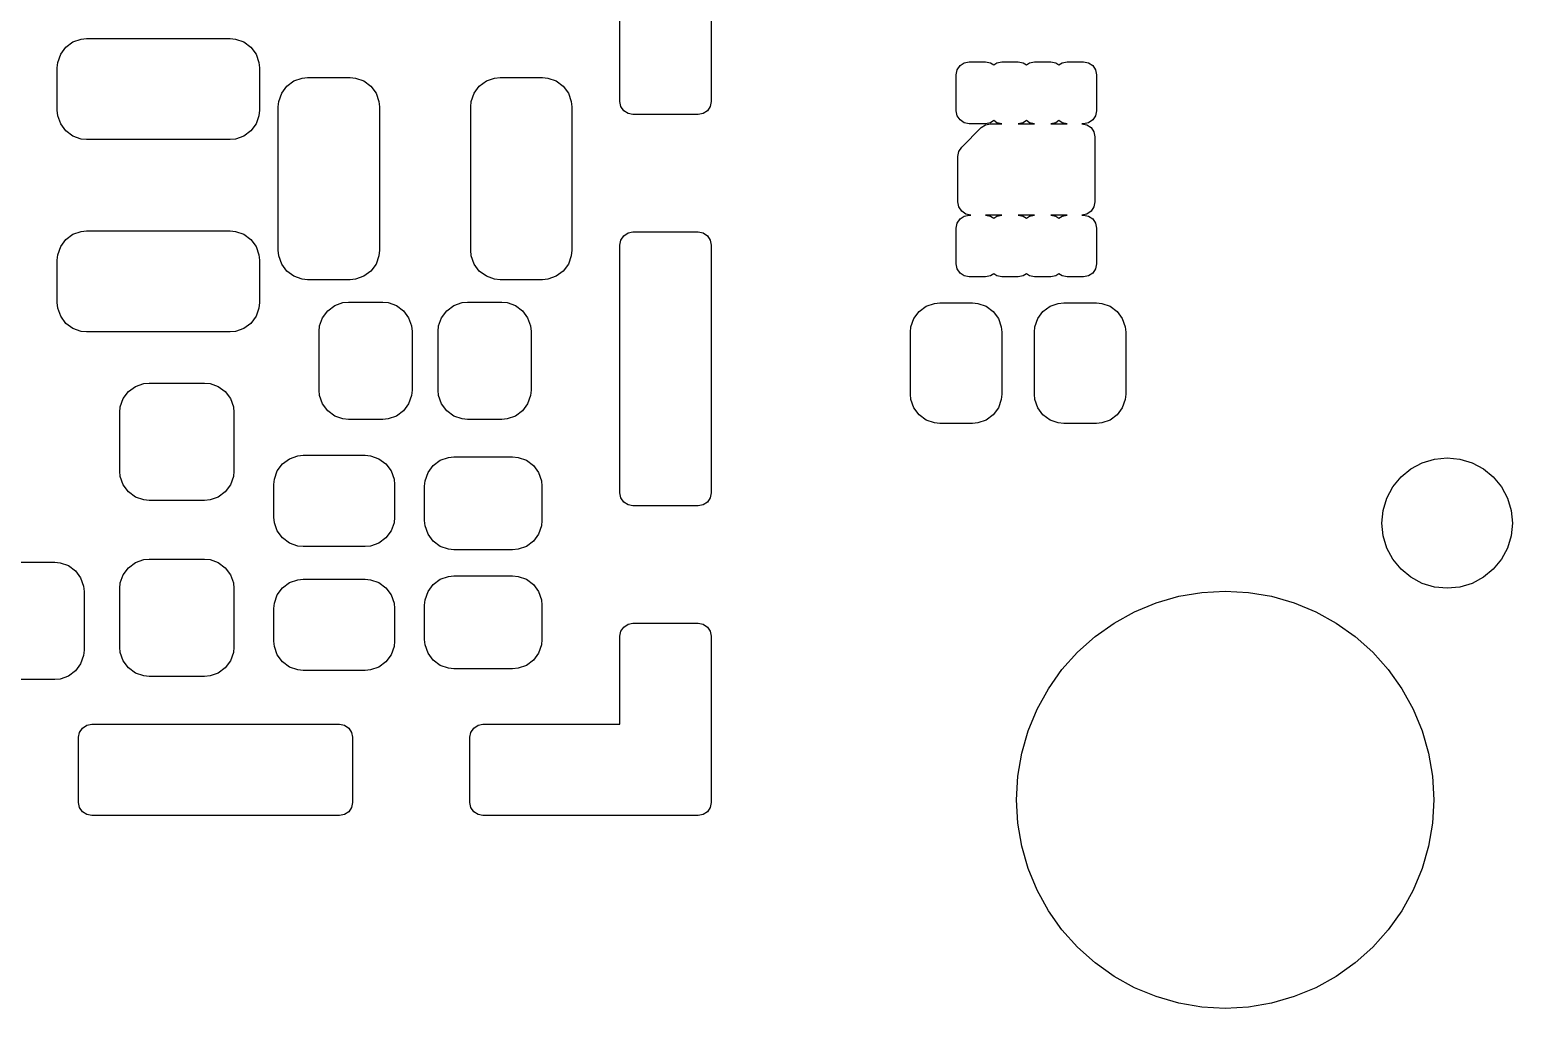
# Model space of a CAD drawing. Extents: x 0.27 to 2.97, y 0.24 to 2.14.
# Drawn here: x 2.078 to 2.973, y 0.274 to 0.865 of the extents above; entities that cross this region are included whole.
import ezdxf

# ---------------------------------------------------------------- set-up
doc = ezdxf.new("R2010")
doc.units = 0
doc.header["$MEASUREMENT"] = 0
doc.layers.add('BLACK', color=7, linetype='CONTINUOUS')

msp = doc.modelspace()

# ---------------------------------------------------------------- linework, layer by layer
at = {"layer": 'BLACK', "linetype": 'CONTINUOUS'}
for p, q in [((2.43465, 0.821512), (2.43465, 0.971118)), ((2.48976, 0.971118), (2.48976, 0.821512)), ((2.10441, 0.85753), (2.1094, 0.859274)), ((2.1094, 0.859274), (2.11269, 0.859583)), ((2.11269, 0.859583), (2.19931, 0.859583)), ((2.19931, 0.859583), (2.2026, 0.859274)), ((2.2026, 0.859274), (2.20759, 0.85753)), ((2.09703, 0.850145), (2.10017, 0.854394)), ((2.10017, 0.854394), (2.10441, 0.85753)), ((2.20759, 0.85753), (2.21183, 0.854394)), ((2.21183, 0.854394), (2.21497, 0.850145)), ((2.09498, 0.841866), (2.09529, 0.84516)), ((2.09498, 0.816276), (2.09498, 0.841866)), ((2.09529, 0.84516), (2.09703, 0.850145)), ((2.21497, 0.850145), (2.21671, 0.84516)), ((2.21671, 0.84516), (2.21702, 0.841866)), ((2.21702, 0.841866), (2.21702, 0.816276)), ((2.63828, 0.840659), (2.63998, 0.843213)), ((2.63998, 0.843213), (2.64254, 0.84492)), ((2.64254, 0.84492), (2.64555, 0.84552)), ((2.64555, 0.84552), (2.65539, 0.84552)), ((2.65539, 0.84552), (2.65841, 0.84492)), ((2.65841, 0.84492), (2.66031, 0.843645)), ((2.66031, 0.843645), (2.66222, 0.84492)), ((2.66222, 0.84492), (2.66524, 0.84552)), ((2.66524, 0.84552), (2.67508, 0.84552)), ((2.67508, 0.84552), (2.67809, 0.84492)), ((2.67809, 0.84492), (2.68, 0.843645)), ((2.68, 0.843645), (2.68191, 0.84492)), ((2.68191, 0.84492), (2.68492, 0.84552)), ((2.68492, 0.84552), (2.69476, 0.84552)), ((2.69476, 0.84552), (2.69778, 0.84492)), ((2.69778, 0.84492), (2.69969, 0.843645)), ((2.69969, 0.843645), (2.70159, 0.84492)), ((2.70159, 0.84492), (2.70461, 0.84552)), ((2.70461, 0.84552), (2.71445, 0.84552)), ((2.71445, 0.84552), (2.71746, 0.84492)), ((2.71746, 0.84492), (2.72002, 0.843213)), ((2.72002, 0.843213), (2.72172, 0.840659)), ((2.23361, 0.830835), (2.23786, 0.833971)), ((2.23786, 0.833971), (2.24284, 0.835715)), ((2.24284, 0.835715), (2.24613, 0.836024)), ((2.24613, 0.836024), (2.27172, 0.836024)), ((2.27172, 0.836024), (2.27502, 0.835715)), ((2.27502, 0.835715), (2.28, 0.833971)), ((2.28, 0.833971), (2.28425, 0.830835)), ((2.34975, 0.830835), (2.354, 0.833971)), ((2.354, 0.833971), (2.35898, 0.835715)), ((2.35898, 0.835715), (2.36228, 0.836024)), ((2.36228, 0.836024), (2.38787, 0.836024)), ((2.38787, 0.836024), (2.39116, 0.835715)), ((2.39116, 0.835715), (2.39614, 0.833971)), ((2.39614, 0.833971), (2.40039, 0.830835)), ((2.63768, 0.837646), (2.63828, 0.840659)), ((2.63768, 0.815992), (2.63768, 0.837646)), ((2.72172, 0.840659), (2.72232, 0.837646)), ((2.72232, 0.837646), (2.72232, 0.815992)), ((2.22873, 0.821601), (2.23047, 0.826585)), ((2.23047, 0.826585), (2.23361, 0.830835)), ((2.28425, 0.830835), (2.28739, 0.826585)), ((2.28739, 0.826585), (2.28913, 0.821601)), ((2.34487, 0.821601), (2.34661, 0.826585)), ((2.34661, 0.826585), (2.34975, 0.830835)), ((2.40039, 0.830835), (2.40353, 0.826585)), ((2.40353, 0.826585), (2.40527, 0.821601)), ((2.09529, 0.812982), (2.09498, 0.816276)), ((2.21702, 0.816276), (2.21671, 0.812982)), ((2.22842, 0.818307), (2.22873, 0.821601)), ((2.22842, 0.731693), (2.22842, 0.818307)), ((2.28913, 0.821601), (2.28944, 0.818307)), ((2.28944, 0.818307), (2.28944, 0.731693)), ((2.34456, 0.818307), (2.34487, 0.821601)), ((2.34456, 0.731693), (2.34456, 0.818307)), ((2.40527, 0.821601), (2.40558, 0.818307)), ((2.40558, 0.818307), (2.40558, 0.731693)), ((2.43525, 0.818499), (2.43465, 0.821512)), ((2.43695, 0.815944), (2.43525, 0.818499)), ((2.43951, 0.814237), (2.43695, 0.815944)), ((2.48746, 0.815944), (2.4849, 0.814237)), ((2.48916, 0.818499), (2.48746, 0.815944)), ((2.48976, 0.821512), (2.48916, 0.818499)), ((2.63828, 0.812979), (2.63768, 0.815992)), ((2.72232, 0.815992), (2.72172, 0.812979)), ((2.09703, 0.807997), (2.09529, 0.812982)), ((2.10017, 0.803748), (2.09703, 0.807997)), ((2.21497, 0.807997), (2.21183, 0.803748)), ((2.21671, 0.812982), (2.21497, 0.807997)), ((2.44252, 0.813638), (2.43951, 0.814237)), ((2.48189, 0.813638), (2.44252, 0.813638)), ((2.4849, 0.814237), (2.48189, 0.813638)), ((2.63998, 0.810424), (2.63828, 0.812979)), ((2.64254, 0.808717), (2.63998, 0.810424)), ((2.64097, 0.794001), (2.65278, 0.805812)), ((2.64555, 0.808118), (2.64254, 0.808717)), ((2.65539, 0.808118), (2.64555, 0.808118)), ((2.65278, 0.805812), (2.65533, 0.807519)), ((2.65533, 0.807519), (2.65835, 0.808118)), ((2.65841, 0.808717), (2.65539, 0.808118)), ((2.65835, 0.808118), (2.66524, 0.808118)), ((2.66031, 0.809992), (2.65841, 0.808717)), ((2.66222, 0.808717), (2.66031, 0.809992)), ((2.66524, 0.808118), (2.66222, 0.808717)), ((2.67809, 0.808717), (2.67508, 0.808118)), ((2.67508, 0.808118), (2.68492, 0.808118)), ((2.68, 0.809992), (2.67809, 0.808717)), ((2.68191, 0.808717), (2.68, 0.809992)), ((2.68492, 0.808118), (2.68191, 0.808717)), ((2.69778, 0.808717), (2.69476, 0.808118)), ((2.69476, 0.808118), (2.70461, 0.808118)), ((2.69969, 0.809992), (2.69778, 0.808717)), ((2.70159, 0.808717), (2.69969, 0.809992)), ((2.70461, 0.808118), (2.70159, 0.808717)), ((2.71445, 0.808118), (2.71346, 0.808118)), ((2.71346, 0.808118), (2.71648, 0.807519)), ((2.71746, 0.808717), (2.71445, 0.808118)), ((2.71648, 0.807519), (2.71903, 0.805812)), ((2.72002, 0.810424), (2.71746, 0.808717)), ((2.71903, 0.805812), (2.72074, 0.803257)), ((2.72172, 0.812979), (2.72002, 0.810424)), ((2.10441, 0.800612), (2.10017, 0.803748)), ((2.1094, 0.798868), (2.10441, 0.800612)), ((2.11269, 0.798559), (2.1094, 0.798868)), ((2.19931, 0.798559), (2.11269, 0.798559)), ((2.2026, 0.798868), (2.19931, 0.798559)), ((2.20759, 0.800612), (2.2026, 0.798868)), ((2.21183, 0.803748), (2.20759, 0.800612)), ((2.72074, 0.803257), (2.72134, 0.800244)), ((2.72134, 0.800244), (2.72134, 0.760874)), ((2.63866, 0.788433), (2.63926, 0.791446)), ((2.63866, 0.760874), (2.63866, 0.788433)), ((2.63926, 0.791446), (2.64097, 0.794001)), ((2.63926, 0.757861), (2.63866, 0.760874)), ((2.72134, 0.760874), (2.72074, 0.757861)), ((2.64097, 0.755306), (2.63926, 0.757861)), ((2.63998, 0.750694), (2.64254, 0.752401)), ((2.64352, 0.753599), (2.64097, 0.755306)), ((2.64254, 0.752401), (2.64555, 0.753)), ((2.64654, 0.753), (2.64352, 0.753599)), ((2.64555, 0.753), (2.64654, 0.753)), ((2.66524, 0.753), (2.65539, 0.753)), ((2.65539, 0.753), (2.65841, 0.752401)), ((2.65841, 0.752401), (2.66031, 0.751126)), ((2.66031, 0.751126), (2.66222, 0.752401)), ((2.66222, 0.752401), (2.66524, 0.753)), ((2.68492, 0.753), (2.67508, 0.753)), ((2.67508, 0.753), (2.67809, 0.752401)), ((2.67809, 0.752401), (2.68, 0.751126)), ((2.68, 0.751126), (2.68191, 0.752401)), ((2.68191, 0.752401), (2.68492, 0.753)), ((2.70461, 0.753), (2.69476, 0.753)), ((2.69476, 0.753), (2.69778, 0.752401)), ((2.69778, 0.752401), (2.69969, 0.751126)), ((2.69969, 0.751126), (2.70159, 0.752401)), ((2.70159, 0.752401), (2.70461, 0.753)), ((2.71648, 0.753599), (2.71346, 0.753)), ((2.71346, 0.753), (2.71445, 0.753)), ((2.71445, 0.753), (2.71746, 0.752401)), ((2.71903, 0.755306), (2.71648, 0.753599)), ((2.71746, 0.752401), (2.72002, 0.750694)), ((2.72074, 0.757861), (2.71903, 0.755306)), ((2.10441, 0.741388), (2.1094, 0.743132)), ((2.1094, 0.743132), (2.11269, 0.743441)), ((2.11269, 0.743441), (2.19931, 0.743441)), ((2.19931, 0.743441), (2.2026, 0.743132)), ((2.2026, 0.743132), (2.20759, 0.741388)), ((2.63768, 0.745126), (2.63828, 0.748139)), ((2.63768, 0.723472), (2.63768, 0.745126)), ((2.63828, 0.748139), (2.63998, 0.750694)), ((2.72002, 0.750694), (2.72172, 0.748139)), ((2.72172, 0.748139), (2.72232, 0.745126)), ((2.72232, 0.745126), (2.72232, 0.723472)), ((2.09529, 0.729018), (2.09703, 0.734003)), ((2.09703, 0.734003), (2.10017, 0.738252)), ((2.10017, 0.738252), (2.10441, 0.741388)), ((2.20759, 0.741388), (2.21183, 0.738252)), ((2.21183, 0.738252), (2.21497, 0.734003)), ((2.21497, 0.734003), (2.21671, 0.729018)), ((2.43465, 0.734898), (2.43525, 0.737911)), ((2.43465, 0.585291), (2.43465, 0.734898)), ((2.43525, 0.737911), (2.43695, 0.740465)), ((2.43695, 0.740465), (2.43951, 0.742172)), ((2.43951, 0.742172), (2.44252, 0.742772)), ((2.44252, 0.742772), (2.48189, 0.742772)), ((2.48189, 0.742772), (2.4849, 0.742172)), ((2.4849, 0.742172), (2.48746, 0.740465)), ((2.48746, 0.740465), (2.48916, 0.737911)), ((2.48916, 0.737911), (2.48976, 0.734898)), ((2.48976, 0.734898), (2.48976, 0.585291)), ((2.09498, 0.725724), (2.09529, 0.729018)), ((2.09498, 0.700134), (2.09498, 0.725724)), ((2.21671, 0.729018), (2.21702, 0.725724)), ((2.21702, 0.725724), (2.21702, 0.700134)), ((2.22873, 0.728399), (2.22842, 0.731693)), ((2.23047, 0.723415), (2.22873, 0.728399)), ((2.28913, 0.728399), (2.28739, 0.723415)), ((2.28944, 0.731693), (2.28913, 0.728399)), ((2.34487, 0.728399), (2.34456, 0.731693)), ((2.34661, 0.723415), (2.34487, 0.728399)), ((2.40527, 0.728399), (2.40353, 0.723415)), ((2.40558, 0.731693), (2.40527, 0.728399)), ((2.23361, 0.719165), (2.23047, 0.723415)), ((2.23786, 0.716029), (2.23361, 0.719165)), ((2.28425, 0.719165), (2.28, 0.716029)), ((2.28739, 0.723415), (2.28425, 0.719165)), ((2.34975, 0.719165), (2.34661, 0.723415)), ((2.354, 0.716029), (2.34975, 0.719165)), ((2.40039, 0.719165), (2.39614, 0.716029)), ((2.40353, 0.723415), (2.40039, 0.719165)), ((2.63828, 0.720459), (2.63768, 0.723472)), ((2.63998, 0.717905), (2.63828, 0.720459)), ((2.64254, 0.716198), (2.63998, 0.717905)), ((2.64555, 0.715598), (2.64254, 0.716198)), ((2.65841, 0.716198), (2.65539, 0.715598)), ((2.66031, 0.717473), (2.65841, 0.716198)), ((2.66222, 0.716198), (2.66031, 0.717473)), ((2.66524, 0.715598), (2.66222, 0.716198)), ((2.67809, 0.716198), (2.67508, 0.715598)), ((2.68, 0.717473), (2.67809, 0.716198)), ((2.68191, 0.716198), (2.68, 0.717473)), ((2.68492, 0.715598), (2.68191, 0.716198)), ((2.69778, 0.716198), (2.69476, 0.715598)), ((2.69969, 0.717473), (2.69778, 0.716198)), ((2.70159, 0.716198), (2.69969, 0.717473)), ((2.70461, 0.715598), (2.70159, 0.716198)), ((2.71746, 0.716198), (2.71445, 0.715598)), ((2.72002, 0.717905), (2.71746, 0.716198)), ((2.72172, 0.720459), (2.72002, 0.717905)), ((2.72232, 0.723472), (2.72172, 0.720459)), ((2.24284, 0.714285), (2.23786, 0.716029)), ((2.24613, 0.713976), (2.24284, 0.714285)), ((2.27172, 0.713976), (2.24613, 0.713976)), ((2.27502, 0.714285), (2.27172, 0.713976)), ((2.28, 0.716029), (2.27502, 0.714285)), ((2.35898, 0.714285), (2.354, 0.716029)), ((2.36228, 0.713976), (2.35898, 0.714285)), ((2.38787, 0.713976), (2.36228, 0.713976)), ((2.39116, 0.714285), (2.38787, 0.713976)), ((2.39614, 0.716029), (2.39116, 0.714285)), ((2.65539, 0.715598), (2.64555, 0.715598)), ((2.67508, 0.715598), (2.66524, 0.715598)), ((2.69476, 0.715598), (2.68492, 0.715598)), ((2.71445, 0.715598), (2.70461, 0.715598)), ((2.09529, 0.69684), (2.09498, 0.700134)), ((2.21702, 0.700134), (2.21671, 0.69684)), ((2.25821, 0.695244), (2.26246, 0.69838)), ((2.26246, 0.69838), (2.26745, 0.700124)), ((2.26745, 0.700124), (2.27074, 0.700433)), ((2.27074, 0.700433), (2.29141, 0.700433)), ((2.29141, 0.700433), (2.2947, 0.700124)), ((2.2947, 0.700124), (2.29969, 0.69838)), ((2.29969, 0.69838), (2.30394, 0.695244)), ((2.33006, 0.695244), (2.33431, 0.69838)), ((2.33431, 0.69838), (2.3393, 0.700124)), ((2.3393, 0.700124), (2.34259, 0.700433)), ((2.34259, 0.700433), (2.36326, 0.700433)), ((2.36326, 0.700433), (2.36655, 0.700124)), ((2.36655, 0.700124), (2.37154, 0.69838)), ((2.37154, 0.69838), (2.37579, 0.695244)), ((2.61948, 0.697923), (2.62446, 0.699668)), ((2.62446, 0.699668), (2.62776, 0.699976)), ((2.62776, 0.699976), (2.64744, 0.699976)), ((2.64744, 0.699976), (2.65073, 0.699668)), ((2.65073, 0.699668), (2.65572, 0.697923)), ((2.69428, 0.697923), (2.69927, 0.699668)), ((2.69927, 0.699668), (2.70256, 0.699976)), ((2.70256, 0.699976), (2.72224, 0.699976)), ((2.72224, 0.699976), (2.72554, 0.699668)), ((2.72554, 0.699668), (2.73052, 0.697923)), ((2.09703, 0.691855), (2.09529, 0.69684)), ((2.10017, 0.687606), (2.09703, 0.691855)), ((2.21497, 0.691855), (2.21183, 0.687606)), ((2.21671, 0.69684), (2.21497, 0.691855)), ((2.25333, 0.68601), (2.25508, 0.690995)), ((2.25508, 0.690995), (2.25821, 0.695244)), ((2.30394, 0.695244), (2.30707, 0.690995)), ((2.30707, 0.690995), (2.30882, 0.68601)), ((2.32518, 0.68601), (2.32693, 0.690995)), ((2.32693, 0.690995), (2.33006, 0.695244)), ((2.37579, 0.695244), (2.37892, 0.690995)), ((2.37892, 0.690995), (2.38067, 0.68601)), ((2.61035, 0.685554), (2.61209, 0.690538)), ((2.61209, 0.690538), (2.61523, 0.694787)), ((2.61523, 0.694787), (2.61948, 0.697923)), ((2.65572, 0.697923), (2.65997, 0.694787)), ((2.65997, 0.694787), (2.6631, 0.690538)), ((2.6631, 0.690538), (2.66485, 0.685554)), ((2.68515, 0.685554), (2.6869, 0.690538)), ((2.6869, 0.690538), (2.69003, 0.694787)), ((2.69003, 0.694787), (2.69428, 0.697923)), ((2.73052, 0.697923), (2.73477, 0.694787)), ((2.73477, 0.694787), (2.73791, 0.690538)), ((2.73791, 0.690538), (2.73965, 0.685554)), ((2.10441, 0.68447), (2.10017, 0.687606)), ((2.1094, 0.682726), (2.10441, 0.68447)), ((2.11269, 0.682417), (2.1094, 0.682726)), ((2.19931, 0.682417), (2.11269, 0.682417)), ((2.2026, 0.682726), (2.19931, 0.682417)), ((2.20759, 0.68447), (2.2026, 0.682726)), ((2.21183, 0.687606), (2.20759, 0.68447)), ((2.25302, 0.682717), (2.25333, 0.68601)), ((2.25302, 0.647283), (2.25302, 0.682717)), ((2.30882, 0.68601), (2.30913, 0.682717)), ((2.30913, 0.682717), (2.30913, 0.647283)), ((2.32487, 0.682717), (2.32518, 0.68601)), ((2.32487, 0.647283), (2.32487, 0.682717)), ((2.38067, 0.68601), (2.38098, 0.682717)), ((2.38098, 0.682717), (2.38098, 0.647283)), ((2.61004, 0.68226), (2.61035, 0.685554)), ((2.61004, 0.644858), (2.61004, 0.68226)), ((2.66485, 0.685554), (2.66516, 0.68226)), ((2.66516, 0.68226), (2.66516, 0.644858)), ((2.68484, 0.68226), (2.68515, 0.685554)), ((2.68484, 0.644858), (2.68484, 0.68226)), ((2.73965, 0.685554), (2.73996, 0.68226)), ((2.73996, 0.68226), (2.73996, 0.644858)), ((2.13476, 0.642129), (2.1379, 0.646378)), ((2.1379, 0.646378), (2.14215, 0.649514)), ((2.14215, 0.649514), (2.14713, 0.651258)), ((2.14713, 0.651258), (2.15043, 0.651567)), ((2.15043, 0.651567), (2.18389, 0.651567)), ((2.18389, 0.651567), (2.18718, 0.651258)), ((2.18718, 0.651258), (2.19217, 0.649514)), ((2.19217, 0.649514), (2.19642, 0.646378)), ((2.19642, 0.646378), (2.19955, 0.642129)), ((2.25333, 0.64399), (2.25302, 0.647283)), ((2.30913, 0.647283), (2.30882, 0.64399)), ((2.32518, 0.64399), (2.32487, 0.647283)), ((2.38098, 0.647283), (2.38067, 0.64399)), ((2.61035, 0.641565), (2.61004, 0.644858)), ((2.66516, 0.644858), (2.66485, 0.641565)), ((2.68515, 0.641565), (2.68484, 0.644858)), ((2.73996, 0.644858), (2.73965, 0.641565)), ((2.13271, 0.63385), (2.13302, 0.637144)), ((2.13302, 0.637144), (2.13476, 0.642129)), ((2.19955, 0.642129), (2.2013, 0.637144)), ((2.2013, 0.637144), (2.20161, 0.63385)), ((2.25508, 0.639005), (2.25333, 0.64399)), ((2.25821, 0.634756), (2.25508, 0.639005)), ((2.30707, 0.639005), (2.30394, 0.634756)), ((2.30882, 0.64399), (2.30707, 0.639005)), ((2.32693, 0.639005), (2.32518, 0.64399)), ((2.33006, 0.634756), (2.32693, 0.639005)), ((2.37892, 0.639005), (2.37579, 0.634756)), ((2.38067, 0.64399), (2.37892, 0.639005)), ((2.61209, 0.63658), (2.61035, 0.641565)), ((2.61523, 0.632331), (2.61209, 0.63658)), ((2.6631, 0.63658), (2.65997, 0.632331)), ((2.66485, 0.641565), (2.6631, 0.63658)), ((2.6869, 0.63658), (2.68515, 0.641565)), ((2.69003, 0.632331), (2.6869, 0.63658)), ((2.73791, 0.63658), (2.73477, 0.632331)), ((2.73965, 0.641565), (2.73791, 0.63658)), ((2.13271, 0.598417), (2.13271, 0.63385)), ((2.20161, 0.63385), (2.20161, 0.598417)), ((2.26246, 0.63162), (2.25821, 0.634756)), ((2.26745, 0.629876), (2.26246, 0.63162)), ((2.27074, 0.629567), (2.26745, 0.629876)), ((2.29141, 0.629567), (2.27074, 0.629567)), ((2.2947, 0.629876), (2.29141, 0.629567)), ((2.29969, 0.63162), (2.2947, 0.629876)), ((2.30394, 0.634756), (2.29969, 0.63162)), ((2.33431, 0.63162), (2.33006, 0.634756)), ((2.3393, 0.629876), (2.33431, 0.63162)), ((2.34259, 0.629567), (2.3393, 0.629876)), ((2.36326, 0.629567), (2.34259, 0.629567)), ((2.36655, 0.629876), (2.36326, 0.629567)), ((2.37154, 0.63162), (2.36655, 0.629876)), ((2.37579, 0.634756), (2.37154, 0.63162)), ((2.61948, 0.629195), (2.61523, 0.632331)), ((2.62446, 0.627451), (2.61948, 0.629195)), ((2.62776, 0.627142), (2.62446, 0.627451)), ((2.64744, 0.627142), (2.62776, 0.627142)), ((2.65073, 0.627451), (2.64744, 0.627142)), ((2.65572, 0.629195), (2.65073, 0.627451)), ((2.65997, 0.632331), (2.65572, 0.629195)), ((2.69428, 0.629195), (2.69003, 0.632331)), ((2.69927, 0.627451), (2.69428, 0.629195)), ((2.70256, 0.627142), (2.69927, 0.627451)), ((2.72224, 0.627142), (2.70256, 0.627142)), ((2.72554, 0.627451), (2.72224, 0.627142)), ((2.73052, 0.629195), (2.72554, 0.627451)), ((2.73477, 0.632331), (2.73052, 0.629195)), ((2.22779, 0.598507), (2.23093, 0.602756)), ((2.23093, 0.602756), (2.23518, 0.605892)), ((2.23518, 0.605892), (2.24016, 0.607636)), ((2.24016, 0.607636), (2.24346, 0.607945)), ((2.24346, 0.607945), (2.28086, 0.607945)), ((2.28086, 0.607945), (2.28415, 0.607636)), ((2.28415, 0.607636), (2.28914, 0.605892)), ((2.28914, 0.605892), (2.29339, 0.602756)), ((2.29339, 0.602756), (2.29652, 0.598507)), ((2.31878, 0.597522), (2.32191, 0.601772)), ((2.32191, 0.601772), (2.32616, 0.604908)), ((2.32616, 0.604908), (2.33115, 0.606652)), ((2.33115, 0.606652), (2.33444, 0.606961)), ((2.33444, 0.606961), (2.36987, 0.606961)), ((2.36987, 0.606961), (2.37317, 0.606652)), ((2.37317, 0.606652), (2.37815, 0.604908)), ((2.37815, 0.604908), (2.3824, 0.601772)), ((2.3824, 0.601772), (2.38554, 0.597522)), ((2.90616, 0.594839), (2.91213, 0.599735)), ((2.91213, 0.599735), (2.91893, 0.603373)), ((2.91893, 0.603373), (2.92632, 0.605614)), ((2.92632, 0.605614), (2.934, 0.60637)), ((2.934, 0.60637), (2.94168, 0.605614)), ((2.94168, 0.605614), (2.94907, 0.603373)), ((2.94907, 0.603373), (2.95587, 0.599735)), ((2.95587, 0.599735), (2.96184, 0.594839)), ((2.13302, 0.595124), (2.13271, 0.598417)), ((2.13476, 0.590139), (2.13302, 0.595124)), ((2.2013, 0.595124), (2.19955, 0.590139)), ((2.20161, 0.598417), (2.2013, 0.595124)), ((2.22574, 0.590228), (2.22605, 0.593522)), ((2.22605, 0.593522), (2.22779, 0.598507)), ((2.29652, 0.598507), (2.29827, 0.593522)), ((2.29827, 0.593522), (2.29857, 0.590228)), ((2.31672, 0.589244), (2.31703, 0.592538)), ((2.31703, 0.592538), (2.31878, 0.597522)), ((2.38554, 0.597522), (2.38728, 0.592538)), ((2.38728, 0.592538), (2.38759, 0.589244)), ((2.90126, 0.588873), (2.90616, 0.594839)), ((2.96184, 0.594839), (2.96674, 0.588873)), ((2.1379, 0.58589), (2.13476, 0.590139)), ((2.14215, 0.582754), (2.1379, 0.58589)), ((2.14713, 0.58101), (2.14215, 0.582754)), ((2.19217, 0.582754), (2.18718, 0.58101)), ((2.19642, 0.58589), (2.19217, 0.582754)), ((2.19955, 0.590139), (2.19642, 0.58589)), ((2.22574, 0.570543), (2.22574, 0.590228)), ((2.29857, 0.590228), (2.29857, 0.570543)), ((2.31672, 0.568575), (2.31672, 0.589244)), ((2.38759, 0.589244), (2.38759, 0.568575)), ((2.43525, 0.582278), (2.43465, 0.585291)), ((2.43695, 0.579724), (2.43525, 0.582278)), ((2.48916, 0.582278), (2.48746, 0.579724)), ((2.48976, 0.585291), (2.48916, 0.582278)), ((2.89539, 0.574681), (2.89763, 0.582066)), ((2.89763, 0.582066), (2.90126, 0.588873)), ((2.96674, 0.588873), (2.97037, 0.582066)), ((2.97037, 0.582066), (2.97261, 0.574681)), ((2.15043, 0.580701), (2.14713, 0.58101)), ((2.18389, 0.580701), (2.15043, 0.580701)), ((2.18718, 0.58101), (2.18389, 0.580701)), ((2.43951, 0.578017), (2.43695, 0.579724)), ((2.44252, 0.577417), (2.43951, 0.578017)), ((2.48189, 0.577417), (2.44252, 0.577417)), ((2.4849, 0.578017), (2.48189, 0.577417)), ((2.48746, 0.579724), (2.4849, 0.578017)), ((2.89463, 0.567), (2.89539, 0.574681)), ((2.97261, 0.574681), (2.97337, 0.567)), ((2.22605, 0.56725), (2.22574, 0.570543)), ((2.22779, 0.562265), (2.22605, 0.56725)), ((2.29827, 0.56725), (2.29652, 0.562265)), ((2.29857, 0.570543), (2.29827, 0.56725)), ((2.31703, 0.565281), (2.31672, 0.568575)), ((2.31878, 0.560296), (2.31703, 0.565281)), ((2.38728, 0.565281), (2.38554, 0.560296)), ((2.38759, 0.568575), (2.38728, 0.565281)), ((2.89539, 0.559319), (2.89463, 0.567)), ((2.97337, 0.567), (2.97261, 0.559319)), ((2.23093, 0.558016), (2.22779, 0.562265)), ((2.23518, 0.55488), (2.23093, 0.558016)), ((2.29339, 0.558016), (2.28914, 0.55488)), ((2.29652, 0.562265), (2.29339, 0.558016)), ((2.32191, 0.556047), (2.31878, 0.560296)), ((2.32616, 0.552911), (2.32191, 0.556047)), ((2.3824, 0.556047), (2.37815, 0.552911)), ((2.38554, 0.560296), (2.3824, 0.556047)), ((2.89763, 0.551934), (2.89539, 0.559319)), ((2.97261, 0.559319), (2.97037, 0.551934)), ((2.24016, 0.553136), (2.23518, 0.55488)), ((2.24346, 0.552827), (2.24016, 0.553136)), ((2.28086, 0.552827), (2.24346, 0.552827)), ((2.28415, 0.553136), (2.28086, 0.552827)), ((2.28914, 0.55488), (2.28415, 0.553136)), ((2.33115, 0.551167), (2.32616, 0.552911)), ((2.33444, 0.550858), (2.33115, 0.551167)), ((2.36987, 0.550858), (2.33444, 0.550858)), ((2.37317, 0.551167), (2.36987, 0.550858)), ((2.37815, 0.552911), (2.37317, 0.551167)), ((2.90126, 0.545127), (2.89763, 0.551934)), ((2.97037, 0.551934), (2.96674, 0.545127)), ((2.07275, 0.543417), (2.09342, 0.543417)), ((2.09342, 0.543417), (2.09671, 0.543108)), ((2.09671, 0.543108), (2.1017, 0.541364)), ((2.1017, 0.541364), (2.10594, 0.538228)), ((2.10594, 0.538228), (2.10908, 0.533979)), ((2.13476, 0.53583), (2.1379, 0.540079)), ((2.1379, 0.540079), (2.14215, 0.543215)), ((2.14215, 0.543215), (2.14713, 0.544959)), ((2.14713, 0.544959), (2.15043, 0.545268)), ((2.15043, 0.545268), (2.18389, 0.545268)), ((2.18389, 0.545268), (2.18718, 0.544959)), ((2.18718, 0.544959), (2.19217, 0.543215)), ((2.19217, 0.543215), (2.19642, 0.540079)), ((2.19642, 0.540079), (2.19955, 0.53583)), ((2.90616, 0.539161), (2.90126, 0.545127)), ((2.91213, 0.534265), (2.90616, 0.539161)), ((2.96184, 0.539161), (2.95587, 0.534265)), ((2.96674, 0.545127), (2.96184, 0.539161)), ((2.10908, 0.533979), (2.11083, 0.528994)), ((2.11083, 0.528994), (2.11113, 0.525701)), ((2.13271, 0.527551), (2.13302, 0.530845)), ((2.13302, 0.530845), (2.13476, 0.53583)), ((2.19955, 0.53583), (2.2013, 0.530845)), ((2.2013, 0.530845), (2.20161, 0.527551)), ((2.23093, 0.527953), (2.23518, 0.531089)), ((2.23518, 0.531089), (2.24016, 0.532833)), ((2.24016, 0.532833), (2.24346, 0.533142)), ((2.24346, 0.533142), (2.28086, 0.533142)), ((2.28086, 0.533142), (2.28415, 0.532833)), ((2.28415, 0.532833), (2.28914, 0.531089)), ((2.28914, 0.531089), (2.29339, 0.527953)), ((2.31878, 0.525672), (2.32191, 0.529921)), ((2.32191, 0.529921), (2.32616, 0.533057)), ((2.32616, 0.533057), (2.33115, 0.534801)), ((2.33115, 0.534801), (2.33444, 0.53511)), ((2.33444, 0.53511), (2.36987, 0.53511)), ((2.36987, 0.53511), (2.37317, 0.534801)), ((2.37317, 0.534801), (2.37815, 0.533057)), ((2.37815, 0.533057), (2.3824, 0.529921)), ((2.3824, 0.529921), (2.38554, 0.525672)), ((2.91893, 0.530627), (2.91213, 0.534265)), ((2.92632, 0.528386), (2.91893, 0.530627)), ((2.934, 0.52763), (2.92632, 0.528386)), ((2.94168, 0.528386), (2.934, 0.52763)), ((2.94907, 0.530627), (2.94168, 0.528386)), ((2.95587, 0.534265), (2.94907, 0.530627)), ((2.11113, 0.525701), (2.11113, 0.490268)), ((2.13271, 0.492118), (2.13271, 0.527551)), ((2.20161, 0.527551), (2.20161, 0.492118)), ((2.22605, 0.518719), (2.22779, 0.523704)), ((2.22779, 0.523704), (2.23093, 0.527953)), ((2.29339, 0.527953), (2.29652, 0.523704)), ((2.29652, 0.523704), (2.29827, 0.518719)), ((2.31672, 0.517394), (2.31703, 0.520687)), ((2.31703, 0.520687), (2.31878, 0.525672)), ((2.38554, 0.525672), (2.38728, 0.520687)), ((2.38728, 0.520687), (2.38759, 0.517394)), ((2.75839, 0.518914), (2.77197, 0.522826)), ((2.77197, 0.522826), (2.78589, 0.525192)), ((2.78589, 0.525192), (2.8, 0.525984)), ((2.8, 0.525984), (2.81411, 0.525192)), ((2.81411, 0.525192), (2.82803, 0.522826)), ((2.82803, 0.522826), (2.84161, 0.518914)), ((2.22574, 0.515425), (2.22605, 0.518719)), ((2.22574, 0.49574), (2.22574, 0.515425)), ((2.29827, 0.518719), (2.29857, 0.515425)), ((2.29857, 0.515425), (2.29857, 0.49574)), ((2.31672, 0.496724), (2.31672, 0.517394)), ((2.38759, 0.517394), (2.38759, 0.496724)), ((2.73297, 0.506674), (2.74534, 0.513508)), ((2.74534, 0.513508), (2.75839, 0.518914)), ((2.84161, 0.518914), (2.85466, 0.513508)), ((2.85466, 0.513508), (2.86703, 0.506674)), ((2.43465, 0.498677), (2.43525, 0.50169)), ((2.43525, 0.50169), (2.43695, 0.504245)), ((2.43695, 0.504245), (2.43951, 0.505952)), ((2.43951, 0.505952), (2.44252, 0.506551)), ((2.44252, 0.506551), (2.48189, 0.506551)), ((2.48189, 0.506551), (2.4849, 0.505952)), ((2.4849, 0.505952), (2.48746, 0.504245)), ((2.48746, 0.504245), (2.48916, 0.50169)), ((2.48916, 0.50169), (2.48976, 0.498677)), ((2.72145, 0.498498), (2.73297, 0.506674)), ((2.86703, 0.506674), (2.87855, 0.498498)), ((2.22605, 0.492446), (2.22574, 0.49574)), ((2.22779, 0.487462), (2.22605, 0.492446)), ((2.29827, 0.492446), (2.29652, 0.487462)), ((2.29857, 0.49574), (2.29827, 0.492446)), ((2.31703, 0.493431), (2.31672, 0.496724)), ((2.31878, 0.488446), (2.31703, 0.493431)), ((2.38728, 0.493431), (2.38554, 0.488446)), ((2.38759, 0.496724), (2.38728, 0.493431)), ((2.43465, 0.445528), (2.43465, 0.498677)), ((2.48976, 0.498677), (2.48976, 0.437654)), ((2.71092, 0.489084), (2.72145, 0.498498)), ((2.87855, 0.498498), (2.88908, 0.489084)), ((2.11083, 0.486974), (2.10908, 0.481989)), ((2.11113, 0.490268), (2.11083, 0.486974)), ((2.13302, 0.488824), (2.13271, 0.492118)), ((2.13476, 0.48384), (2.13302, 0.488824)), ((2.1379, 0.479591), (2.13476, 0.48384)), ((2.19955, 0.48384), (2.19642, 0.479591)), ((2.2013, 0.488824), (2.19955, 0.48384)), ((2.20161, 0.492118), (2.2013, 0.488824)), ((2.23093, 0.483213), (2.22779, 0.487462)), ((2.29652, 0.487462), (2.29339, 0.483213)), ((2.32191, 0.484197), (2.31878, 0.488446)), ((2.32616, 0.481061), (2.32191, 0.484197)), ((2.3824, 0.484197), (2.37815, 0.481061)), ((2.38554, 0.488446), (2.3824, 0.484197)), ((2.7015, 0.47855), (2.71092, 0.489084)), ((2.88908, 0.489084), (2.8985, 0.47855)), ((2.1017, 0.474604), (2.09671, 0.47286)), ((2.10594, 0.47774), (2.1017, 0.474604)), ((2.10908, 0.481989), (2.10594, 0.47774)), ((2.14215, 0.476455), (2.1379, 0.479591)), ((2.14713, 0.47471), (2.14215, 0.476455)), ((2.15043, 0.474402), (2.14713, 0.47471)), ((2.18389, 0.474402), (2.15043, 0.474402)), ((2.18718, 0.47471), (2.18389, 0.474402)), ((2.19217, 0.476455), (2.18718, 0.47471)), ((2.19642, 0.479591), (2.19217, 0.476455)), ((2.23518, 0.480077), (2.23093, 0.483213)), ((2.24016, 0.478332), (2.23518, 0.480077)), ((2.24346, 0.478024), (2.24016, 0.478332)), ((2.28086, 0.478024), (2.24346, 0.478024)), ((2.28415, 0.478332), (2.28086, 0.478024)), ((2.28914, 0.480077), (2.28415, 0.478332)), ((2.29339, 0.483213), (2.28914, 0.480077)), ((2.33115, 0.479317), (2.32616, 0.481061)), ((2.33444, 0.479008), (2.33115, 0.479317)), ((2.36987, 0.479008), (2.33444, 0.479008)), ((2.37317, 0.479317), (2.36987, 0.479008)), ((2.37815, 0.481061), (2.37317, 0.479317)), ((2.69333, 0.467028), (2.7015, 0.47855)), ((2.8985, 0.47855), (2.90667, 0.467028)), ((2.09342, 0.472551), (2.07275, 0.472551)), ((2.09671, 0.47286), (2.09342, 0.472551)), ((2.68649, 0.454663), (2.69333, 0.467028)), ((2.90667, 0.467028), (2.91351, 0.454663)), ((2.68109, 0.44161), (2.68649, 0.454663)), ((2.91351, 0.454663), (2.91891, 0.44161)), ((2.10787, 0.437654), (2.10847, 0.440667)), ((2.10847, 0.440667), (2.11018, 0.443221)), ((2.11018, 0.443221), (2.11273, 0.444928)), ((2.11273, 0.444928), (2.11575, 0.445528)), ((2.11575, 0.445528), (2.26535, 0.445528)), ((2.26535, 0.445528), (2.26837, 0.444928)), ((2.26837, 0.444928), (2.27092, 0.443221)), ((2.27092, 0.443221), (2.27263, 0.440667)), ((2.27263, 0.440667), (2.27323, 0.437654)), ((2.34409, 0.437654), (2.34469, 0.440667)), ((2.34469, 0.440667), (2.3464, 0.443221)), ((2.3464, 0.443221), (2.34896, 0.444928)), ((2.34896, 0.444928), (2.35197, 0.445528)), ((2.35197, 0.445528), (2.43465, 0.445528)), ((2.67717, 0.428034), (2.68109, 0.44161)), ((2.91891, 0.44161), (2.92283, 0.428034)), ((2.10787, 0.398283), (2.10787, 0.437654)), ((2.27323, 0.437654), (2.27323, 0.398283)), ((2.34409, 0.398283), (2.34409, 0.437654)), ((2.48976, 0.437654), (2.48976, 0.398283)), ((2.67481, 0.414106), (2.67717, 0.428034)), ((2.92283, 0.428034), (2.92519, 0.414106)), ((2.67402, 0.4), (2.67481, 0.414106)), ((2.92519, 0.414106), (2.92598, 0.4)), ((2.10847, 0.39527), (2.10787, 0.398283)), ((2.11018, 0.392716), (2.10847, 0.39527)), ((2.27263, 0.39527), (2.27092, 0.392716)), ((2.27323, 0.398283), (2.27263, 0.39527)), ((2.34469, 0.39527), (2.34409, 0.398283)), ((2.3464, 0.392716), (2.34469, 0.39527)), ((2.48916, 0.39527), (2.48746, 0.392716)), ((2.48976, 0.398283), (2.48916, 0.39527)), ((2.67481, 0.385894), (2.67402, 0.4)), ((2.92598, 0.4), (2.92519, 0.385894)), ((2.11273, 0.391009), (2.11018, 0.392716)), ((2.11575, 0.390409), (2.11273, 0.391009)), ((2.26535, 0.390409), (2.11575, 0.390409)), ((2.26837, 0.391009), (2.26535, 0.390409)), ((2.27092, 0.392716), (2.26837, 0.391009)), ((2.34896, 0.391009), (2.3464, 0.392716)), ((2.35197, 0.390409), (2.34896, 0.391009)), ((2.44252, 0.390409), (2.35197, 0.390409)), ((2.48189, 0.390409), (2.44252, 0.390409)), ((2.4849, 0.391009), (2.48189, 0.390409)), ((2.48746, 0.392716), (2.4849, 0.391009)), ((2.67717, 0.371966), (2.67481, 0.385894)), ((2.92519, 0.385894), (2.92283, 0.371966)), ((2.68109, 0.35839), (2.67717, 0.371966)), ((2.92283, 0.371966), (2.91891, 0.35839)), ((2.68649, 0.345337), (2.68109, 0.35839)), ((2.91891, 0.35839), (2.91351, 0.345337)), ((2.69333, 0.332972), (2.68649, 0.345337)), ((2.91351, 0.345337), (2.90667, 0.332972)), ((2.7015, 0.32145), (2.69333, 0.332972)), ((2.90667, 0.332972), (2.8985, 0.32145)), ((2.71092, 0.310916), (2.7015, 0.32145)), ((2.8985, 0.32145), (2.88908, 0.310916)), ((2.72145, 0.301502), (2.71092, 0.310916)), ((2.88908, 0.310916), (2.87855, 0.301502)), ((2.73297, 0.293326), (2.72145, 0.301502)), ((2.87855, 0.301502), (2.86703, 0.293326)), ((2.74534, 0.286492), (2.73297, 0.293326)), ((2.75839, 0.281086), (2.74534, 0.286492)), ((2.85466, 0.286492), (2.84161, 0.281086)), ((2.86703, 0.293326), (2.85466, 0.286492)), ((2.77197, 0.277174), (2.75839, 0.281086)), ((2.84161, 0.281086), (2.82803, 0.277174)), ((2.78589, 0.274808), (2.77197, 0.277174)), ((2.8, 0.274016), (2.78589, 0.274808)), ((2.81411, 0.274808), (2.8, 0.274016)), ((2.82803, 0.277174), (2.81411, 0.274808))]:
    msp.add_line(p, q, dxfattribs=at)

doc.saveas('drawing.dxf')
